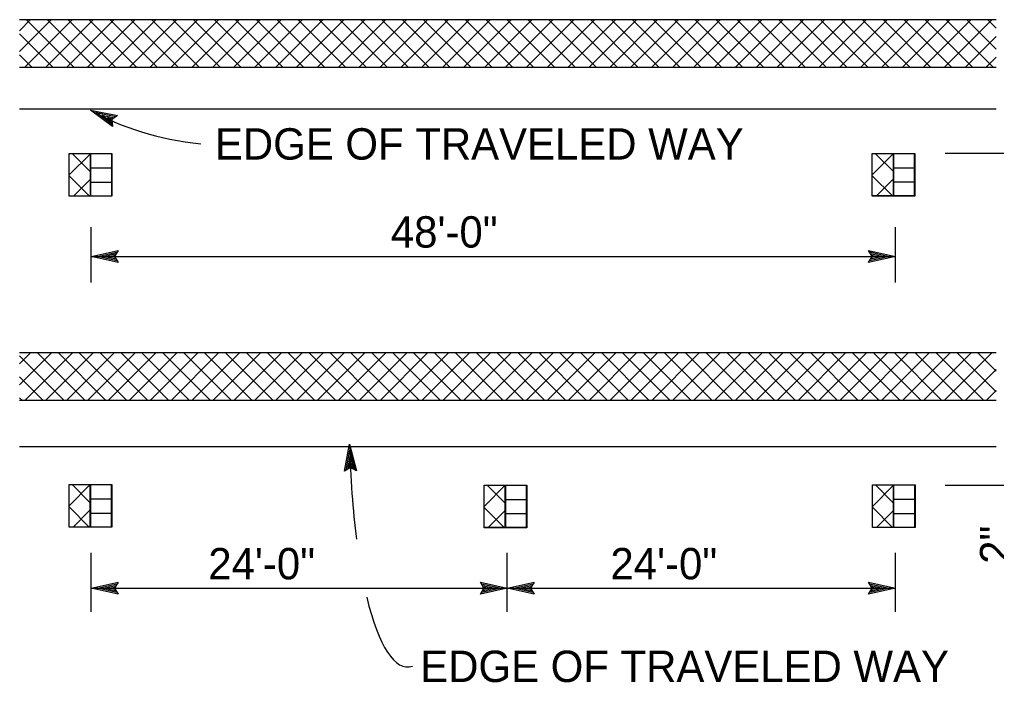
# Model space of a CAD drawing. Extents: x -893 to 867, y -474 to 712.
# Drawn here: x -668.7 to -450.6, y 366 to 514 of the extents above; entities that cross this region are included whole.
import ezdxf

# ---------------------------------------------------------------- set-up
doc = ezdxf.new("R2010")
doc.units = 0
for name, color, linetype in [('56 Stage 3 Anno', 7, 'Continuous'), ('57 Undefined', 7, 'Continuous'), ('60 Nongeo Data', 7, 'Continuous')]:
    doc.layers.add(name, color=color, linetype=linetype)

msp = doc.modelspace()

# ---------------------------------------------------------------- linework, layer by layer
at = {"layer": '56 Stage 3 Anno'}
for p, q in [((-647.93, 490.09), (-652.87, 493.75)), ((-652.87, 493.75), (-652.87, 493.75)), ((-652.87, 493.75), (-646.85, 492.53)), ((-647.99, 490.51), (-651.61, 493.19)), ((-651.6, 493.19), (-647.21, 492.3)), ((-648.06, 490.93), (-650.35, 492.63)), ((-650.35, 492.63), (-647.51, 492.05)), ((-648.08, 491.32), (-649.09, 492.07)), ((-649.09, 492.07), (-647.87, 491.82)), ((-646.85, 492.53), (-648.12, 491.64)), ((-648.12, 491.64), (-647.93, 490.09)), ((-646.85, 492.53), (-646.85, 492.53)), ((-647.93, 490.09), (-647.93, 490.09)), ((-462.03, 484.13), (-433.9, 484.13)), ((-652.69, 455.28), (-652.69, 467.62)), ((-473.1, 455.28), (-473.1, 467.62)), ((-652.69, 461.1), (-646.69, 462.43)), ((-652.69, 461.1), (-473.1, 461.1)), ((-646.69, 459.76), (-652.69, 461.1)), ((-652.69, 461.1), (-652.69, 461.1)), ((-646.91, 460.11), (-651.31, 461.09)), ((-651.3, 461.1), (-646.93, 462.07)), ((-649.93, 461.09), (-647.11, 461.72)), ((-647.14, 460.47), (-649.93, 461.09)), ((-648.55, 461.09), (-647.34, 461.36)), ((-647.32, 460.82), (-648.55, 461.09)), ((-646.69, 462.43), (-647.49, 461.1)), ((-647.49, 461.1), (-646.69, 459.76)), ((-646.69, 462.43), (-646.69, 462.43)), ((-478.3, 461.1), (-479.1, 462.44)), ((-479.1, 462.44), (-479.1, 462.44)), ((-479.1, 462.44), (-473.1, 461.1)), ((-473.1, 461.1), (-479.1, 459.77)), ((-479.1, 459.77), (-478.3, 461.1)), ((-478.88, 462.08), (-474.48, 461.1)), ((-474.49, 461.09), (-478.86, 460.12)), ((-475.86, 461.1), (-478.69, 460.47)), ((-478.65, 461.72), (-475.86, 461.1)), ((-478.47, 461.37), (-477.24, 461.1)), ((-477.24, 461.1), (-478.45, 460.83)), ((-473.1, 461.1), (-473.1, 461.1)), ((-646.69, 459.76), (-646.69, 459.76)), ((-479.1, 459.77), (-479.1, 459.77)), ((-596.11, 413.18), (-594.99, 419.22)), ((-594.99, 419.22), (-594.99, 419.22)), ((-594.99, 419.22), (-593.44, 413.27)), ((-595.76, 413.4), (-594.94, 417.84)), ((-594.93, 417.83), (-593.81, 413.49)), ((-595.41, 413.65), (-594.89, 416.46)), ((-595.07, 413.84), (-594.84, 415.08)), ((-594.89, 416.46), (-594.16, 413.66)), ((-594.84, 415.08), (-594.53, 413.88)), ((-594.8, 414.02), (-596.11, 413.18)), ((-596.11, 413.18), (-596.11, 413.18)), ((-593.44, 413.27), (-594.8, 414.02)), ((-593.44, 413.27), (-593.44, 413.27)), ((-462.03, 410.07), (-435.42, 410.07)), ((-652.69, 381.8), (-652.69, 394.93)), ((-559.84, 381.8), (-559.84, 394.93)), ((-473.1, 381.8), (-473.1, 394.93)), ((-652.69, 387.06), (-646.69, 388.39)), ((-646.69, 388.39), (-647.49, 387.06)), ((-646.69, 388.39), (-646.69, 388.39)), ((-565, 387.06), (-565.8, 388.4)), ((-565.8, 388.4), (-565.8, 388.4)), ((-565.8, 388.4), (-559.8, 387.06)), ((-559.8, 387.06), (-553.8, 388.39)), ((-553.8, 388.39), (-554.6, 387.06)), ((-553.8, 388.39), (-553.8, 388.39)), ((-478.3, 387.06), (-479.1, 388.4)), ((-479.1, 388.4), (-479.1, 388.4)), ((-479.1, 388.4), (-473.1, 387.06)), ((-646.69, 385.72), (-652.69, 387.06)), ((-652.69, 387.06), (-652.69, 387.06)), ((-652.69, 387.06), (-559.84, 387.06)), ((-646.91, 386.07), (-651.31, 387.06)), ((-651.3, 387.06), (-646.93, 388.03)), ((-649.93, 387.05), (-647.11, 387.68)), ((-647.14, 386.43), (-649.93, 387.05)), ((-648.55, 387.05), (-647.34, 387.32)), ((-647.32, 386.78), (-648.55, 387.05)), ((-647.49, 387.06), (-646.69, 385.72)), ((-559.8, 387.06), (-565.8, 385.73)), ((-565.8, 385.73), (-565, 387.06)), ((-565.58, 388.04), (-561.18, 387.06)), ((-561.19, 387.05), (-565.56, 386.09)), ((-562.56, 387.06), (-565.39, 386.43)), ((-565.35, 387.68), (-562.56, 387.06)), ((-565.17, 387.33), (-563.94, 387.06)), ((-563.94, 387.06), (-565.15, 386.79)), ((-559.84, 387.06), (-473.1, 387.06)), ((-559.8, 387.06), (-559.8, 387.06)), ((-553.8, 385.72), (-559.8, 387.06)), ((-559.8, 387.06), (-559.8, 387.06)), ((-554.02, 386.07), (-558.42, 387.06)), ((-558.41, 387.06), (-554.03, 388.03)), ((-557.04, 387.05), (-554.21, 387.68)), ((-554.25, 386.43), (-557.04, 387.05)), ((-555.65, 387.05), (-554.45, 387.32)), ((-554.43, 386.78), (-555.65, 387.05)), ((-554.6, 387.06), (-553.8, 385.72)), ((-473.1, 387.06), (-479.1, 385.73)), ((-479.1, 385.73), (-478.3, 387.06)), ((-478.88, 388.04), (-474.48, 387.06)), ((-474.49, 387.05), (-478.86, 386.09)), ((-475.86, 387.06), (-478.69, 386.43)), ((-478.65, 387.68), (-475.86, 387.06)), ((-478.47, 387.33), (-477.24, 387.06)), ((-477.24, 387.06), (-478.45, 386.79)), ((-473.1, 387.06), (-473.1, 387.06)), ((-646.69, 385.72), (-646.69, 385.72)), ((-565.8, 385.73), (-565.8, 385.73)), ((-553.8, 385.72), (-553.8, 385.72)), ((-479.1, 385.73), (-479.1, 385.73))]:
    msp.add_line(p, q, dxfattribs=at)
for centre, major_axis, ratio, start_param, end_param in [((-511.58, 636.3), (-153.38, -132.69), 0.465743, 0.163344, 0.404539), ((-580.98, 429.38), (1.07, 59.91), 0.234294, 1.745332, 2.12686), ((-580.98, 429.38), (1.07, 59.91), 0.234294, 2.40726, 3.217662)]:
    msp.add_ellipse(centre, major_axis=major_axis, ratio=ratio, start_param=start_param, end_param=end_param, dxfattribs=at)
at = {"layer": '60 Nongeo Data'}
for p, q in [((-668.7, 513.95), (-450.62, 513.95)), ((-450.62, 503.25), (-668.7, 503.25)), ((-668.7, 494), (-450.62, 494)), ((-668.7, 494), (-450.62, 494)), ((-652.85, 484.05), (-652.85, 474.5)), ((-473.55, 484.09), (-473.55, 474.54)), ((-652.83, 480.85), (-648.07, 480.85)), ((-473.54, 480.89), (-468.78, 480.89)), ((-652.83, 477.67), (-648.07, 477.67)), ((-473.54, 477.71), (-468.78, 477.71)), ((-668.7, 439.65), (-450.62, 439.65)), ((-450.62, 428.94), (-668.7, 428.94)), ((-668.7, 418.69), (-450.62, 418.69)), ((-652.88, 410.2), (-652.88, 400.65)), ((-560.22, 410.08), (-560.22, 400.53)), ((-473.51, 410.11), (-473.51, 400.55)), ((-652.87, 407), (-648.11, 407)), ((-560.21, 406.88), (-555.44, 406.88)), ((-473.49, 406.9), (-468.73, 406.9)), ((-652.87, 403.82), (-648.11, 403.82)), ((-560.21, 403.7), (-555.44, 403.7)), ((-473.49, 403.72), (-468.73, 403.72))]:
    msp.add_line(p, q, dxfattribs=at)
for points in [[(-668.7, 506.8), (-661.55, 513.95)], [(-668.7, 511.46), (-666.22, 513.95)], [(-667.59, 503.25), (-656.88, 513.95)], [(-656.53, 503.25), (-667.24, 513.95)], [(-662.92, 503.25), (-652.22, 513.95)], [(-651.87, 503.25), (-662.57, 513.95)], [(-658.25, 503.25), (-647.55, 513.95)], [(-647.2, 503.25), (-657.9, 513.95)], [(-653.58, 503.25), (-642.88, 513.95)], [(-642.53, 503.25), (-653.23, 513.95)], [(-648.92, 503.25), (-638.22, 513.95)], [(-637.87, 503.25), (-648.57, 513.95)], [(-644.25, 503.25), (-633.55, 513.95)], [(-633.2, 503.25), (-643.9, 513.95)], [(-639.58, 503.25), (-628.88, 513.95)], [(-628.53, 503.25), (-639.23, 513.95)], [(-634.92, 503.25), (-624.21, 513.95)], [(-623.86, 503.25), (-634.57, 513.95)], [(-630.25, 503.25), (-619.55, 513.95)], [(-619.2, 503.25), (-629.9, 513.95)], [(-625.58, 503.25), (-614.88, 513.95)], [(-614.53, 503.25), (-625.23, 513.95)], [(-620.92, 503.25), (-610.21, 513.95)], [(-609.86, 503.25), (-620.57, 513.95)], [(-616.25, 503.25), (-605.55, 513.95)], [(-605.2, 503.25), (-615.9, 513.95)], [(-611.58, 503.25), (-600.88, 513.95)], [(-600.53, 503.25), (-611.23, 513.95)], [(-606.92, 503.25), (-596.21, 513.95)], [(-595.86, 503.25), (-606.57, 513.95)], [(-602.25, 503.25), (-591.55, 513.95)], [(-591.2, 503.25), (-601.9, 513.95)], [(-597.58, 503.25), (-586.88, 513.95)], [(-586.53, 503.25), (-597.23, 513.95)], [(-592.92, 503.25), (-582.21, 513.95)], [(-581.86, 503.25), (-592.56, 513.95)], [(-588.25, 503.25), (-577.55, 513.95)], [(-577.2, 503.25), (-587.9, 513.95)], [(-583.58, 503.25), (-572.88, 513.95)], [(-572.53, 503.25), (-583.23, 513.95)], [(-578.91, 503.25), (-568.21, 513.95)], [(-567.86, 503.25), (-578.56, 513.95)], [(-574.25, 503.25), (-563.55, 513.95)], [(-563.19, 503.25), (-573.9, 513.95)], [(-569.58, 503.25), (-558.88, 513.95)], [(-558.53, 503.25), (-569.23, 513.95)], [(-564.91, 503.25), (-554.21, 513.95)], [(-553.86, 503.25), (-564.56, 513.95)], [(-560.25, 503.25), (-549.54, 513.95)], [(-549.19, 503.25), (-559.9, 513.95)], [(-555.58, 503.25), (-544.88, 513.95)], [(-544.53, 503.25), (-555.23, 513.95)], [(-550.91, 503.25), (-540.21, 513.95)], [(-539.86, 503.25), (-550.56, 513.95)], [(-546.25, 503.25), (-535.54, 513.95)], [(-535.19, 503.25), (-545.9, 513.95)], [(-541.58, 503.25), (-530.88, 513.95)], [(-530.53, 503.25), (-541.23, 513.95)], [(-536.91, 503.25), (-526.21, 513.95)], [(-525.86, 503.25), (-536.56, 513.95)], [(-532.25, 503.25), (-521.54, 513.95)], [(-521.19, 503.25), (-531.9, 513.95)], [(-527.58, 503.25), (-516.88, 513.95)], [(-516.53, 503.25), (-527.23, 513.95)], [(-522.91, 503.25), (-512.21, 513.95)], [(-511.86, 503.25), (-522.56, 513.95)], [(-518.24, 503.25), (-507.54, 513.95)], [(-507.19, 503.25), (-517.89, 513.95)], [(-513.58, 503.25), (-502.88, 513.95)], [(-502.53, 503.25), (-513.23, 513.95)], [(-508.91, 503.25), (-498.21, 513.95)], [(-497.86, 503.25), (-508.56, 513.95)], [(-504.24, 503.25), (-493.54, 513.95)], [(-493.19, 503.25), (-503.89, 513.95)], [(-499.58, 503.25), (-488.87, 513.95)], [(-488.52, 503.25), (-499.23, 513.95)], [(-494.91, 503.25), (-484.21, 513.95)], [(-483.86, 503.25), (-494.56, 513.95)], [(-490.24, 503.25), (-479.54, 513.95)], [(-479.19, 503.25), (-489.89, 513.95)], [(-485.58, 503.25), (-474.87, 513.95)], [(-474.52, 503.25), (-485.23, 513.95)], [(-480.91, 503.25), (-470.21, 513.95)], [(-469.86, 503.25), (-480.56, 513.95)], [(-476.24, 503.25), (-465.54, 513.95)], [(-465.19, 503.25), (-475.89, 513.95)], [(-471.58, 503.25), (-460.87, 513.95)], [(-460.52, 503.25), (-471.23, 513.95)], [(-466.91, 503.25), (-456.21, 513.95)], [(-455.86, 503.25), (-466.56, 513.95)], [(-462.24, 503.25), (-451.54, 513.95)], [(-451.19, 503.25), (-461.89, 513.95)], [(-450.62, 507.35), (-457.22, 513.95)], [(-450.62, 512.02), (-452.56, 513.95)], [(-661.2, 503.25), (-668.7, 510.75)], [(-457.58, 503.25), (-450.62, 510.2)], [(-665.87, 503.25), (-668.7, 506.09)], [(-452.91, 503.25), (-450.62, 505.53)], [(-657.61, 484.05), (-652.86, 484.05), (-652.86, 474.55), (-657.61, 474.55), (-657.61, 484.05)], [(-657.61, 484.05), (-652.86, 484.05), (-652.86, 474.55), (-657.61, 474.55), (-657.61, 484.05)], [(-657.61, 484.05), (-648.08, 484.05), (-648.08, 474.53), (-657.61, 474.53), (-657.61, 484.05)], [(-657.61, 479.27), (-652.86, 484.02)], [(-652.86, 479.97), (-656.94, 484.05)], [(-652.86, 484.05), (-648.11, 484.05), (-648.11, 474.55), (-652.86, 474.55), (-652.86, 484.05)], [(-652.86, 484.05), (-648.11, 484.05), (-648.11, 474.55), (-652.86, 474.55), (-652.86, 484.05)], [(-652.85, 476.51), (-652.85, 484.05)], [(-648.12, 474.55), (-648.12, 484.05)], [(-478.31, 484.09), (-473.56, 484.09), (-473.56, 474.59), (-478.31, 474.59), (-478.31, 484.09)], [(-478.31, 484.09), (-473.56, 484.09), (-473.56, 474.59), (-478.31, 474.59), (-478.31, 484.09)], [(-478.31, 484.09), (-468.79, 484.09), (-468.79, 474.57), (-478.31, 474.57), (-478.31, 484.09)], [(-478.31, 479.31), (-473.56, 484.06)], [(-473.56, 480.01), (-477.65, 484.09)], [(-473.56, 484.09), (-468.81, 484.09), (-468.81, 474.59), (-473.56, 474.59), (-473.56, 484.09)], [(-473.56, 484.09), (-468.81, 484.09), (-468.81, 474.59), (-473.56, 474.59), (-473.56, 484.09)], [(-473.56, 476.55), (-473.56, 484.09)], [(-468.83, 474.59), (-468.83, 484.09)], [(-653.1, 474.55), (-657.61, 479.06)], [(-656.66, 474.55), (-652.86, 478.36)], [(-473.8, 474.59), (-478.31, 479.1)], [(-477.37, 474.59), (-473.56, 478.4)], [(-668.7, 432.45), (-661.51, 439.65)], [(-668.7, 437.12), (-666.17, 439.65)], [(-658.74, 428.94), (-668.7, 438.91)], [(-667.54, 428.94), (-656.84, 439.65)], [(-654.07, 428.94), (-664.78, 439.65)], [(-662.88, 428.94), (-652.17, 439.65)], [(-649.41, 428.94), (-660.11, 439.65)], [(-658.21, 428.94), (-647.51, 439.65)], [(-644.74, 428.94), (-655.44, 439.65)], [(-653.54, 428.94), (-642.84, 439.65)], [(-640.07, 428.94), (-650.78, 439.65)], [(-648.88, 428.94), (-638.17, 439.65)], [(-635.4, 428.94), (-646.11, 439.65)], [(-644.21, 428.94), (-633.51, 439.65)], [(-630.74, 428.94), (-641.44, 439.65)], [(-639.54, 428.94), (-628.84, 439.65)], [(-626.07, 428.94), (-636.78, 439.65)], [(-634.88, 428.94), (-624.17, 439.65)], [(-621.4, 428.94), (-632.11, 439.65)], [(-630.21, 428.94), (-619.5, 439.65)], [(-616.74, 428.94), (-627.44, 439.65)], [(-625.54, 428.94), (-614.84, 439.65)], [(-612.07, 428.94), (-622.77, 439.65)], [(-620.88, 428.94), (-610.17, 439.65)], [(-607.4, 428.94), (-618.11, 439.65)], [(-616.21, 428.94), (-605.5, 439.65)], [(-602.74, 428.94), (-613.44, 439.65)], [(-611.54, 428.94), (-600.84, 439.65)], [(-598.07, 428.94), (-608.77, 439.65)], [(-606.87, 428.94), (-596.17, 439.65)], [(-593.4, 428.94), (-604.11, 439.65)], [(-602.21, 428.94), (-591.5, 439.65)], [(-588.74, 428.94), (-599.44, 439.65)], [(-597.54, 428.94), (-586.84, 439.65)], [(-584.07, 428.94), (-594.77, 439.65)], [(-592.87, 428.94), (-582.17, 439.65)], [(-579.4, 428.94), (-590.11, 439.65)], [(-588.21, 428.94), (-577.5, 439.65)], [(-574.73, 428.94), (-585.44, 439.65)], [(-583.54, 428.94), (-572.84, 439.65)], [(-570.07, 428.94), (-580.77, 439.65)], [(-578.87, 428.94), (-568.17, 439.65)], [(-565.4, 428.94), (-576.11, 439.65)], [(-574.21, 428.94), (-563.5, 439.65)], [(-560.73, 428.94), (-571.44, 439.65)], [(-569.54, 428.94), (-558.84, 439.65)], [(-556.07, 428.94), (-566.77, 439.65)], [(-564.87, 428.94), (-554.17, 439.65)], [(-551.4, 428.94), (-562.11, 439.65)], [(-560.21, 428.94), (-549.5, 439.65)], [(-546.73, 428.94), (-557.44, 439.65)], [(-555.54, 428.94), (-544.83, 439.65)], [(-542.07, 428.94), (-552.77, 439.65)], [(-550.87, 428.94), (-540.17, 439.65)], [(-537.4, 428.94), (-548.1, 439.65)], [(-546.21, 428.94), (-535.5, 439.65)], [(-532.73, 428.94), (-543.44, 439.65)], [(-541.54, 428.94), (-530.83, 439.65)], [(-528.07, 428.94), (-538.77, 439.65)], [(-536.87, 428.94), (-526.17, 439.65)], [(-523.4, 428.94), (-534.1, 439.65)], [(-532.2, 428.94), (-521.5, 439.65)], [(-518.73, 428.94), (-529.44, 439.65)], [(-527.54, 428.94), (-516.83, 439.65)], [(-514.07, 428.94), (-524.77, 439.65)], [(-522.87, 428.94), (-512.17, 439.65)], [(-509.4, 428.94), (-520.1, 439.65)], [(-518.2, 428.94), (-507.5, 439.65)], [(-504.73, 428.94), (-515.44, 439.65)], [(-513.54, 428.94), (-502.83, 439.65)], [(-500.07, 428.94), (-510.77, 439.65)], [(-508.87, 428.94), (-498.17, 439.65)], [(-495.4, 428.94), (-506.1, 439.65)], [(-504.2, 428.94), (-493.5, 439.65)], [(-490.73, 428.94), (-501.44, 439.65)], [(-499.54, 428.94), (-488.83, 439.65)], [(-486.06, 428.94), (-496.77, 439.65)], [(-494.87, 428.94), (-484.17, 439.65)], [(-481.4, 428.94), (-492.1, 439.65)], [(-490.2, 428.94), (-479.5, 439.65)], [(-476.73, 428.94), (-487.43, 439.65)], [(-485.54, 428.94), (-474.83, 439.65)], [(-472.06, 428.94), (-482.77, 439.65)], [(-480.87, 428.94), (-470.16, 439.65)], [(-467.4, 428.94), (-478.1, 439.65)], [(-476.2, 428.94), (-465.5, 439.65)], [(-462.73, 428.94), (-473.43, 439.65)], [(-471.53, 428.94), (-460.83, 439.65)], [(-458.06, 428.94), (-468.77, 439.65)], [(-466.87, 428.94), (-456.16, 439.65)], [(-453.4, 428.94), (-464.1, 439.65)], [(-462.2, 428.94), (-451.5, 439.65)], [(-450.62, 430.84), (-459.43, 439.65)], [(-450.62, 435.51), (-454.77, 439.65)], [(-663.41, 428.94), (-668.7, 434.24)], [(-457.53, 428.94), (-450.62, 435.85)], [(-452.87, 428.94), (-450.62, 431.19)], [(-668.07, 428.94), (-668.7, 429.57)], [(-657.65, 410.2), (-652.9, 410.2), (-652.9, 400.7), (-657.65, 400.7), (-657.65, 410.2)], [(-657.65, 410.2), (-652.9, 410.2), (-652.9, 400.7), (-657.65, 400.7), (-657.65, 410.2)], [(-657.65, 410.2), (-648.12, 410.2), (-648.12, 400.68), (-657.65, 400.68), (-657.65, 410.2)], [(-657.65, 405.42), (-652.9, 410.17)], [(-652.9, 406.12), (-656.98, 410.2)], [(-652.9, 410.2), (-648.15, 410.2), (-648.15, 400.7), (-652.9, 400.7), (-652.9, 410.2)], [(-652.9, 410.2), (-648.15, 410.2), (-648.15, 400.7), (-652.9, 400.7), (-652.9, 410.2)], [(-652.89, 402.67), (-652.89, 410.2)], [(-648.16, 400.7), (-648.16, 410.2)], [(-564.98, 410.08), (-560.23, 410.08), (-560.23, 400.58), (-564.98, 400.58), (-564.98, 410.08)], [(-564.98, 410.08), (-560.23, 410.08), (-560.23, 400.58), (-564.98, 400.58), (-564.98, 410.08)], [(-564.98, 410.08), (-555.46, 410.08), (-555.46, 400.56), (-564.98, 400.56), (-564.98, 410.08)], [(-564.98, 405.3), (-560.23, 410.05)], [(-560.23, 406), (-564.31, 410.08)], [(-560.23, 410.08), (-555.48, 410.08), (-555.48, 400.58), (-560.23, 400.58), (-560.23, 410.08)], [(-560.23, 410.08), (-555.48, 410.08), (-555.48, 400.58), (-560.23, 400.58), (-560.23, 410.08)], [(-560.23, 402.55), (-560.23, 410.08)], [(-555.49, 400.58), (-555.49, 410.08)], [(-478.27, 410.11), (-473.52, 410.11), (-473.52, 400.61), (-478.27, 400.61), (-478.27, 410.11)], [(-478.27, 410.11), (-473.52, 410.11), (-473.52, 400.61), (-478.27, 400.61), (-478.27, 410.11)], [(-478.27, 410.11), (-468.74, 410.11), (-468.74, 400.58), (-478.27, 400.58), (-478.27, 410.11)], [(-478.27, 405.32), (-473.52, 410.07)], [(-473.52, 406.02), (-477.6, 410.11)], [(-473.52, 410.11), (-468.77, 410.11), (-468.77, 400.61), (-473.52, 400.61), (-473.52, 410.11)], [(-473.52, 410.11), (-468.77, 410.11), (-468.77, 400.61), (-473.52, 400.61), (-473.52, 410.11)], [(-473.51, 402.57), (-473.51, 410.11)], [(-468.78, 400.61), (-468.78, 410.11)], [(-653.14, 400.7), (-657.65, 405.21)], [(-656.7, 400.7), (-652.9, 404.51)], [(-560.47, 400.58), (-564.98, 405.09)], [(-564.04, 400.58), (-560.23, 404.39)], [(-473.76, 400.61), (-478.27, 405.12)], [(-477.32, 400.61), (-473.52, 404.41)]]:
    msp.add_lwpolyline(points, dxfattribs=at)

# ---------------------------------------------------------------- texts
at = {"layer": '57 Undefined'}
for s, p in [('EDGE OF TRAVELED WAY', (-625.07, 482.7)), ('48\'-0"  ', (-585.79, 463.06)), ('24\'-0" ', (-626.56, 389.03)), ('24\'-0" ', (-536.76, 389.03)), ('EDGE OF TRAVELED WAY', (-579.23, 366.12))]:
    msp.add_text(s, height=7, dxfattribs=at).set_placement(p)
msp.add_text('2"   ', height=7, rotation=90, dxfattribs=at).set_placement((-447.24, 392.49))

doc.saveas('drawing.dxf')
